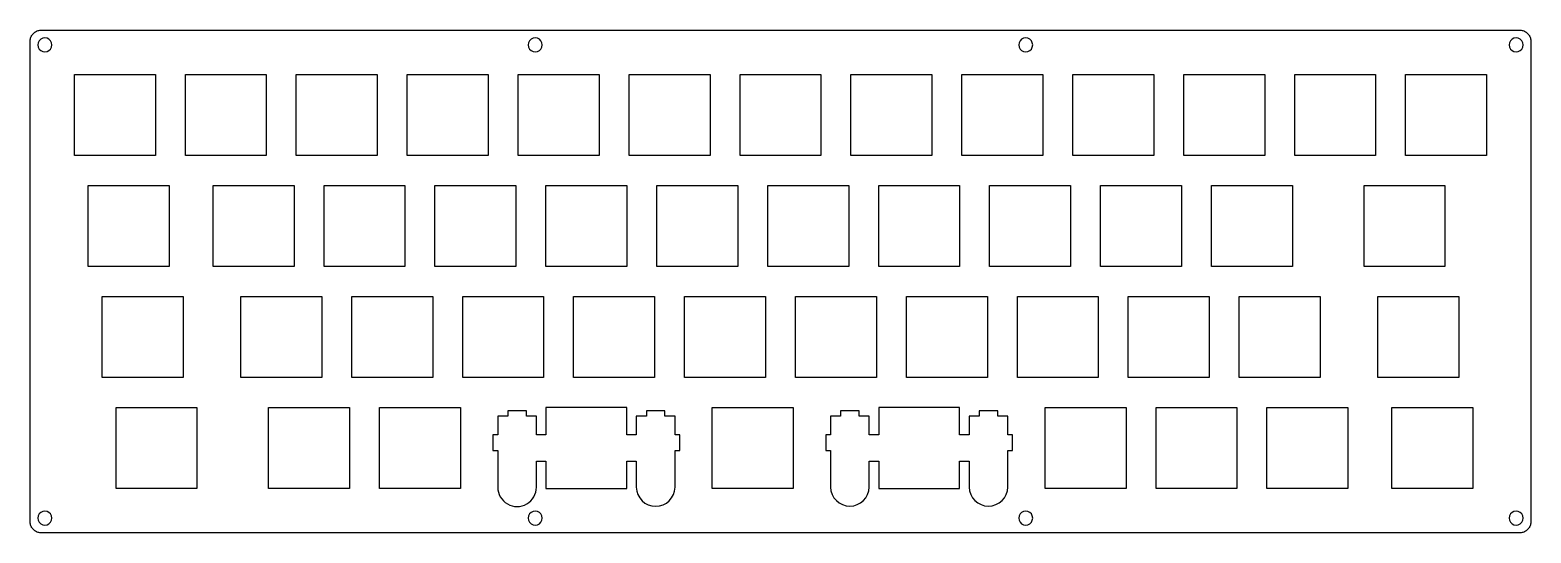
# Model space of a CAD drawing. Extents: x 0 to 258, y 0 to 87.
import ezdxf

# ---------------------------------------------------------------- set-up
doc = ezdxf.new("R2010")
doc.units = 0
doc.header["$MEASUREMENT"] = 0

msp = doc.modelspace()

# ---------------------------------------------------------------- linework, layer by layer
at = {"color": 0}
for p, q in [((0.119889, 85.0015), (0.150206, 85.1546)), ((0.150206, 85.1546), (0.192925, 85.3073)), ((0.192925, 85.3073), (0.248047, 85.4534)), ((0.248047, 85.4534), (0.312815, 85.5955)), ((0.312815, 85.5955), (0.389985, 85.7331)), ((0.389985, 85.7331), (0.4768, 85.8643)), ((0.4768, 85.8643), (0.574643, 85.9868)), ((0.574643, 85.9868), (0.680752, 86.1025)), ((0.680752, 86.1025), (0.796505, 86.2087)), ((0.796505, 86.2087), (0.919152, 86.3064)), ((0.919152, 86.3064), (1.05006, 86.3935)), ((1.05006, 86.3935), (1.18787, 86.4704)), ((1.18787, 86.4704), (1.32981, 86.5353)), ((1.32981, 86.5353), (1.47588, 86.5904)), ((1.47588, 86.5904), (1.62884, 86.6331)), ((1.62884, 86.6331), (1.7818, 86.6634)), ((1.94303, 85.1048), (1.67845, 84.8402)), ((1.7818, 86.6634), (1.9389, 86.6814)), ((1.9389, 86.6814), (2.096, 86.6881)), ((2.2779, 85.2745), (1.94303, 85.1048)), ((2.096, 86.6881), (255.851, 86.6881)), ((2.64721, 85.3338), (2.2779, 85.2745)), ((3.0179, 85.2745), (2.64721, 85.3338)), ((3.35139, 85.1048), (3.0179, 85.2745)), ((3.61597, 84.8402), (3.35139, 85.1048)), ((86.1603, 85.1048), (85.8957, 84.8402)), ((86.4941, 85.2745), (86.1603, 85.1048)), ((86.8645, 85.3324), (86.4941, 85.2745)), ((87.2338, 85.2745), (86.8645, 85.3324)), ((87.569, 85.1048), (87.2338, 85.2745)), ((87.8336, 84.8402), (87.569, 85.1048)), ((170.378, 85.1048), (170.112, 84.8402)), ((170.711, 85.2745), (170.378, 85.1048)), ((171.082, 85.3324), (170.711, 85.2745)), ((171.451, 85.2745), (171.082, 85.3324)), ((171.785, 85.1048), (171.451, 85.2745)), ((172.051, 84.8402), (171.785, 85.1048)), ((254.594, 85.1048), (254.328, 84.8402)), ((254.929, 85.2745), (254.594, 85.1048)), ((255.298, 85.3324), (254.929, 85.2745)), ((255.668, 85.2745), (255.298, 85.3324)), ((256.001, 85.1048), (255.668, 85.2745)), ((255.851, 86.6881), (256.007, 86.6814)), ((256.267, 84.8402), (256.001, 85.1048)), ((256.007, 86.6814), (256.162, 86.6634)), ((256.162, 86.6634), (256.316, 86.6331)), ((256.316, 86.6331), (256.469, 86.5904)), ((256.469, 86.5904), (256.617, 86.5353)), ((256.617, 86.5353), (256.759, 86.4704)), ((256.759, 86.4704), (256.895, 86.3935)), ((256.895, 86.3935), (257.026, 86.3064)), ((257.026, 86.3064), (257.149, 86.2087)), ((257.149, 86.2087), (257.266, 86.1025)), ((257.266, 86.1025), (257.372, 85.9868)), ((257.372, 85.9868), (257.47, 85.8643)), ((257.47, 85.8643), (257.557, 85.7331)), ((257.557, 85.7331), (257.634, 85.5955)), ((257.634, 85.5955), (257.699, 85.4534)), ((257.699, 85.4534), (257.754, 85.3073)), ((257.754, 85.3073), (257.795, 85.1546)), ((257.795, 85.1546), (257.827, 85.0015)), ((0.095085, 84.6875), (0.101975, 84.8445)), ((0.095085, 2.38125), (0.095085, 84.6875)), ((0.101975, 84.8445), (0.119889, 85.0015)), ((1.50895, 84.5054), (1.4497, 84.1361)), ((1.4497, 84.1361), (1.50895, 83.7653)), ((1.67845, 84.8402), (1.50895, 84.5054)), ((1.50895, 83.7653), (1.67845, 83.4319)), ((1.67845, 83.4319), (1.94303, 83.1674)), ((1.94303, 83.1674), (2.2779, 82.9966)), ((2.2779, 82.9966), (2.64721, 82.9388)), ((2.64721, 82.9388), (3.0179, 82.9966)), ((3.0179, 82.9966), (3.35139, 83.1674)), ((3.35139, 83.1674), (3.61597, 83.4319)), ((3.78686, 84.5054), (3.61597, 84.8402)), ((3.61597, 83.4319), (3.78686, 83.7653)), ((3.84471, 84.1361), (3.78686, 84.5054)), ((3.78686, 83.7653), (3.84471, 84.1361)), ((85.725, 84.5054), (85.6671, 84.1361)), ((85.6671, 84.1361), (85.725, 83.7653)), ((85.8957, 84.8402), (85.725, 84.5054)), ((85.725, 83.7653), (85.8957, 83.4319)), ((85.8957, 83.4319), (86.1603, 83.1674)), ((86.1603, 83.1674), (86.4941, 82.9966)), ((86.4941, 82.9966), (86.8645, 82.9374)), ((86.8645, 82.9374), (87.2338, 82.9966)), ((87.2338, 82.9966), (87.569, 83.1674)), ((87.569, 83.1674), (87.8336, 83.4319)), ((88.0029, 84.5054), (87.8336, 84.8402)), ((87.8336, 83.4319), (88.0029, 83.7653)), ((88.0622, 84.1361), (88.0029, 84.5054)), ((88.0029, 83.7653), (88.0622, 84.1361)), ((169.943, 84.5054), (169.885, 84.1361)), ((169.885, 84.1361), (169.943, 83.7653)), ((170.112, 84.8402), (169.943, 84.5054)), ((169.943, 83.7653), (170.112, 83.4319)), ((170.112, 83.4319), (170.378, 83.1674)), ((170.378, 83.1674), (170.711, 82.9966)), ((170.711, 82.9966), (171.082, 82.9374)), ((171.082, 82.9374), (171.451, 82.9966)), ((171.451, 82.9966), (171.785, 83.1674)), ((171.785, 83.1674), (172.051, 83.4319)), ((172.22, 84.5054), (172.051, 84.8402)), ((172.051, 83.4319), (172.22, 83.7653)), ((172.28, 84.1361), (172.22, 84.5054)), ((172.22, 83.7653), (172.28, 84.1361)), ((254.16, 84.5054), (254.101, 84.1361)), ((254.101, 84.1361), (254.16, 83.7653)), ((254.328, 84.8402), (254.16, 84.5054)), ((254.16, 83.7653), (254.328, 83.4319)), ((254.328, 83.4319), (254.594, 83.1674)), ((254.594, 83.1674), (254.929, 82.9966)), ((254.929, 82.9966), (255.298, 82.9374)), ((255.298, 82.9374), (255.668, 82.9966)), ((255.668, 82.9966), (256.001, 83.1674)), ((256.001, 83.1674), (256.267, 83.4319)), ((256.436, 84.5054), (256.267, 84.8402)), ((256.267, 83.4319), (256.436, 83.7653)), ((256.497, 84.1361), (256.436, 84.5054)), ((256.436, 83.7653), (256.497, 84.1361)), ((257.827, 85.0015), (257.845, 84.8445)), ((257.845, 84.8445), (257.852, 84.6875)), ((257.852, 84.6875), (257.852, 2.38263)), ((7.72527, 79.0582), (21.6201, 79.0582)), ((7.72527, 65.1633), (7.72527, 79.0582)), ((21.6201, 79.0582), (21.6201, 65.1633)), ((26.7753, 79.0582), (40.67, 79.0582)), ((26.7753, 65.1633), (26.7753, 79.0582)), ((40.67, 79.0582), (40.67, 65.1633)), ((45.8251, 79.0582), (59.72, 79.0582)), ((45.8251, 65.1633), (45.8251, 79.0582)), ((59.72, 79.0582), (59.72, 65.1633)), ((64.8741, 79.0582), (78.77, 79.0582)), ((64.8741, 65.1633), (64.8741, 79.0582)), ((78.77, 79.0582), (78.77, 65.1633)), ((83.9241, 79.0582), (97.82, 79.0582)), ((83.9241, 65.1633), (83.9241, 79.0582)), ((97.82, 79.0582), (97.82, 65.1633)), ((102.974, 79.0582), (116.87, 79.0582)), ((102.974, 65.1633), (102.974, 79.0582)), ((116.87, 79.0582), (116.87, 65.1633)), ((122.024, 79.0582), (135.92, 79.0582)), ((122.024, 65.1633), (122.024, 79.0582)), ((135.92, 79.0582), (135.92, 65.1633)), ((141.075, 79.0582), (154.97, 79.0582)), ((141.075, 65.1633), (141.075, 79.0582)), ((154.97, 79.0582), (154.97, 65.1633)), ((160.125, 79.0582), (174.02, 79.0582)), ((160.125, 65.1633), (160.125, 79.0582)), ((174.02, 79.0582), (174.02, 65.1633)), ((179.175, 79.0582), (193.07, 79.0582)), ((179.175, 65.1633), (179.175, 79.0582)), ((193.07, 79.0582), (193.07, 65.1633)), ((198.225, 79.0582), (212.12, 79.0582)), ((198.225, 65.1633), (198.225, 79.0582)), ((212.12, 79.0582), (212.12, 65.1633)), ((217.275, 79.0582), (231.17, 79.0582)), ((217.275, 65.1633), (217.275, 79.0582)), ((231.17, 79.0582), (231.17, 65.1633)), ((236.325, 79.0582), (250.22, 79.0582)), ((236.325, 65.1633), (236.325, 79.0582)), ((250.22, 79.0582), (250.22, 65.1633)), ((21.6201, 65.1633), (7.72527, 65.1633)), ((40.67, 65.1633), (26.7753, 65.1633)), ((59.72, 65.1633), (45.8251, 65.1633)), ((78.77, 65.1633), (64.8741, 65.1633)), ((97.82, 65.1633), (83.9241, 65.1633)), ((116.87, 65.1633), (102.974, 65.1633)), ((135.92, 65.1633), (122.024, 65.1633)), ((154.97, 65.1633), (141.075, 65.1633)), ((174.02, 65.1633), (160.125, 65.1633)), ((193.07, 65.1633), (179.175, 65.1633)), ((212.12, 65.1633), (198.225, 65.1633)), ((231.17, 65.1633), (217.275, 65.1633)), ((250.22, 65.1633), (236.325, 65.1633)), ((10.1065, 60.0082), (24.0013, 60.0082)), ((10.1065, 46.1133), (10.1065, 60.0082)), ((24.0013, 60.0082), (24.0013, 46.1133)), ((31.5378, 60.0082), (45.4325, 60.0082)), ((31.5378, 46.1133), (31.5378, 60.0082)), ((45.4325, 60.0082), (45.4325, 46.1133)), ((50.5876, 60.0082), (64.4825, 60.0082)), ((50.5876, 46.1133), (50.5876, 60.0082)), ((64.4825, 60.0082), (64.4825, 46.1133)), ((69.6376, 60.0082), (83.5325, 60.0082)), ((69.6376, 46.1133), (69.6376, 60.0082)), ((83.5325, 60.0082), (83.5325, 46.1133)), ((88.6876, 60.0082), (102.582, 60.0082)), ((88.6876, 46.1133), (88.6876, 60.0082)), ((102.582, 60.0082), (102.582, 46.1133)), ((107.738, 60.0082), (121.632, 60.0082)), ((107.738, 46.1133), (107.738, 60.0082)), ((121.632, 60.0082), (121.632, 46.1133)), ((126.788, 60.0082), (140.682, 60.0082)), ((126.788, 46.1133), (126.788, 60.0082)), ((140.682, 60.0082), (140.682, 46.1133)), ((145.838, 60.0082), (159.732, 60.0082)), ((145.838, 46.1133), (145.838, 60.0082)), ((159.732, 60.0082), (159.732, 46.1133)), ((164.888, 60.0082), (178.782, 60.0082)), ((164.888, 46.1133), (164.888, 60.0082)), ((178.782, 60.0082), (178.782, 46.1133)), ((183.938, 60.0082), (197.832, 60.0082)), ((183.938, 46.1133), (183.938, 60.0082)), ((197.832, 60.0082), (197.832, 46.1133)), ((202.988, 60.0082), (216.882, 60.0082)), ((202.988, 46.1133), (202.988, 60.0082)), ((216.882, 60.0082), (216.882, 46.1133)), ((229.181, 60.0082), (243.076, 60.0082)), ((229.181, 46.1133), (229.181, 60.0082)), ((243.076, 60.0082), (243.076, 46.1133)), ((24.0013, 46.1133), (10.1065, 46.1133)), ((45.4325, 46.1133), (31.5378, 46.1133)), ((64.4825, 46.1133), (50.5876, 46.1133)), ((83.5325, 46.1133), (69.6376, 46.1133)), ((102.582, 46.1133), (88.6876, 46.1133)), ((121.632, 46.1133), (107.738, 46.1133)), ((140.682, 46.1133), (126.788, 46.1133)), ((159.732, 46.1133), (145.838, 46.1133)), ((178.782, 46.1133), (164.888, 46.1133)), ((197.832, 46.1133), (183.938, 46.1133)), ((216.882, 46.1133), (202.988, 46.1133)), ((243.076, 46.1133), (229.181, 46.1133)), ((12.4878, 40.9582), (26.3826, 40.9582)), ((12.4878, 27.0633), (12.4878, 40.9582)), ((26.3826, 40.9582), (26.3826, 27.0633)), ((36.3001, 40.9582), (50.195, 40.9582)), ((36.3001, 27.0633), (36.3001, 40.9582)), ((50.195, 40.9582), (50.195, 27.0633)), ((55.3501, 40.9582), (69.245, 40.9582)), ((55.3501, 27.0633), (55.3501, 40.9582)), ((69.245, 40.9582), (69.245, 27.0633)), ((74.3991, 40.9582), (88.295, 40.9582)), ((74.3991, 27.0633), (74.3991, 40.9582)), ((88.295, 40.9582), (88.295, 27.0633)), ((93.4491, 40.9582), (107.345, 40.9582)), ((93.4491, 27.0633), (93.4491, 40.9582)), ((107.345, 40.9582), (107.345, 27.0633)), ((112.499, 40.9582), (126.395, 40.9582)), ((112.499, 27.0633), (112.499, 40.9582)), ((126.395, 40.9582), (126.395, 27.0633)), ((131.55, 40.9582), (145.445, 40.9582)), ((131.55, 27.0633), (131.55, 40.9582)), ((145.445, 40.9582), (145.445, 27.0633)), ((150.6, 40.9582), (164.495, 40.9582)), ((150.6, 27.0633), (150.6, 40.9582)), ((164.495, 40.9582), (164.495, 27.0633)), ((169.65, 40.9582), (183.545, 40.9582)), ((169.65, 27.0633), (169.65, 40.9582)), ((183.545, 40.9582), (183.545, 27.0633)), ((188.7, 40.9582), (202.595, 40.9582)), ((188.7, 27.0633), (188.7, 40.9582)), ((202.595, 40.9582), (202.595, 27.0633)), ((207.75, 40.9582), (221.645, 40.9582)), ((207.75, 27.0633), (207.75, 40.9582)), ((221.645, 40.9582), (221.645, 27.0633)), ((231.563, 40.9582), (245.457, 40.9582)), ((231.563, 27.0633), (231.563, 40.9582)), ((245.457, 40.9582), (245.457, 27.0633)), ((26.3826, 27.0633), (12.4878, 27.0633)), ((50.195, 27.0633), (36.3001, 27.0633)), ((69.245, 27.0633), (55.3501, 27.0633)), ((88.295, 27.0633), (74.3991, 27.0633)), ((107.345, 27.0633), (93.4491, 27.0633)), ((126.395, 27.0633), (112.499, 27.0633)), ((145.445, 27.0633), (131.55, 27.0633)), ((164.495, 27.0633), (150.6, 27.0633)), ((183.545, 27.0633), (169.65, 27.0633)), ((202.595, 27.0633), (188.7, 27.0633)), ((221.645, 27.0633), (207.75, 27.0633)), ((245.457, 27.0633), (231.563, 27.0633)), ((14.869, 21.9094), (28.7638, 21.9094)), ((14.869, 8.01328), (14.869, 21.9094)), ((28.7638, 21.9094), (28.7638, 8.01328)), ((41.0626, 21.9094), (54.9575, 21.9094)), ((41.0626, 8.01328), (41.0626, 21.9094)), ((54.9575, 21.9094), (54.9575, 8.01328)), ((60.1116, 21.9094), (74.0075, 21.9094)), ((60.1116, 8.01328), (60.1116, 21.9094)), ((74.0075, 21.9094), (74.0075, 8.01328)), ((85.3324, 21.3582), (82.138, 21.3582)), ((82.138, 21.3582), (82.138, 20.4391)), ((85.3324, 20.4391), (85.3324, 21.3582)), ((88.6876, 21.9094), (88.6876, 17.209)), ((102.582, 21.9094), (88.6876, 21.9094)), ((102.582, 17.209), (102.582, 21.9094)), ((109.133, 21.3582), (105.938, 21.3582)), ((105.938, 21.3582), (105.938, 20.4391)), ((109.133, 20.4391), (109.133, 21.3582)), ((117.263, 21.9094), (131.157, 21.9094)), ((117.263, 8.01328), (117.263, 21.9094)), ((131.157, 21.9094), (131.157, 8.01328)), ((142.482, 21.3582), (139.288, 21.3582)), ((139.288, 21.3582), (139.288, 20.4391)), ((142.482, 20.4391), (142.482, 21.3582)), ((145.838, 21.9094), (145.838, 17.209)), ((159.732, 21.9094), (145.838, 21.9094)), ((159.732, 17.209), (159.732, 21.9094)), ((166.283, 21.3582), (163.088, 21.3582)), ((163.088, 21.3582), (163.088, 20.4391)), ((166.283, 20.4391), (166.283, 21.3582)), ((174.413, 21.9094), (188.307, 21.9094)), ((174.413, 8.01328), (174.413, 21.9094)), ((188.307, 21.9094), (188.307, 8.01328)), ((193.463, 21.9094), (207.357, 21.9094)), ((193.463, 8.01328), (193.463, 21.9094)), ((207.357, 21.9094), (207.357, 8.01328)), ((212.513, 21.9094), (226.407, 21.9094)), ((212.513, 8.01328), (212.513, 21.9094)), ((226.407, 21.9094), (226.407, 8.01328)), ((233.944, 21.9094), (247.839, 21.9094)), ((233.944, 8.01328), (233.944, 21.9094)), ((247.839, 21.9094), (247.839, 8.01328)), ((82.138, 20.4391), (80.4125, 20.4391)), ((80.4125, 20.4391), (80.4125, 17.209)), ((87.0574, 20.4391), (85.3324, 20.4391)), ((87.0574, 17.209), (87.0574, 20.4391)), ((105.938, 20.4391), (104.213, 20.4391)), ((104.213, 20.4391), (104.213, 17.209)), ((110.858, 20.4391), (109.133, 20.4391)), ((110.858, 17.209), (110.858, 20.4391)), ((139.288, 20.4391), (137.563, 20.4391)), ((137.563, 20.4391), (137.563, 17.209)), ((144.207, 20.4391), (142.482, 20.4391)), ((144.207, 17.209), (144.207, 20.4391)), ((163.088, 20.4391), (161.363, 20.4391)), ((161.363, 20.4391), (161.363, 17.209)), ((168.008, 20.4391), (166.283, 20.4391)), ((168.008, 17.209), (168.008, 20.4391)), ((80.4125, 17.209), (79.5874, 17.209)), ((79.5874, 17.209), (79.5874, 14.5135)), ((88.6876, 17.209), (87.0574, 17.209)), ((104.213, 17.209), (102.582, 17.209)), ((111.683, 17.209), (110.858, 17.209)), ((111.683, 14.5135), (111.683, 17.209)), ((137.563, 17.209), (136.737, 17.209)), ((136.737, 17.209), (136.737, 14.5135)), ((145.838, 17.209), (144.207, 17.209)), ((161.363, 17.209), (159.732, 17.209)), ((168.833, 17.209), (168.008, 17.209)), ((168.833, 14.5135), (168.833, 17.209)), ((79.5874, 14.5135), (80.4125, 14.5135)), ((80.4125, 14.5135), (80.4125, 8.24343)), ((110.858, 8.24343), (110.858, 14.5135)), ((110.858, 14.5135), (111.683, 14.5135)), ((136.737, 14.5135), (137.563, 14.5135)), ((137.563, 14.5135), (137.563, 8.24343)), ((168.008, 8.24343), (168.008, 14.5135)), ((168.008, 14.5135), (168.833, 14.5135)), ((87.0574, 8.24343), (87.0574, 12.7124)), ((87.0574, 12.7124), (88.6876, 12.7124)), ((88.6876, 12.7124), (88.6876, 8.01328)), ((102.582, 8.01328), (102.582, 12.7124)), ((102.582, 12.7124), (104.213, 12.7124)), ((104.213, 12.7124), (104.213, 8.24343)), ((144.207, 8.24343), (144.207, 12.7124)), ((144.207, 12.7124), (145.838, 12.7124)), ((145.838, 12.7124), (145.838, 8.01328)), ((159.732, 8.01328), (159.732, 12.7124)), ((159.732, 12.7124), (161.363, 12.7124)), ((161.363, 12.7124), (161.363, 8.24343)), ((28.7638, 8.01328), (14.869, 8.01328)), ((54.9575, 8.01328), (41.0626, 8.01328)), ((74.0075, 8.01328), (60.1116, 8.01328)), ((88.6876, 8.01328), (102.582, 8.01328)), ((131.157, 8.01328), (117.263, 8.01328)), ((145.838, 8.01328), (159.732, 8.01328)), ((188.307, 8.01328), (174.413, 8.01328)), ((207.357, 8.01328), (193.463, 8.01328)), ((226.407, 8.01328), (212.513, 8.01328)), ((247.839, 8.01328), (233.944, 8.01328)), ((1.50895, 3.30454), (1.4497, 2.93522)), ((1.4497, 2.93522), (1.50895, 2.56453)), ((1.67845, 3.6394), (1.50895, 3.30454)), ((1.94303, 3.90398), (1.67845, 3.6394)), ((2.2779, 4.07349), (1.94303, 3.90398)), ((2.64721, 4.13272), (2.2779, 4.07349)), ((3.0179, 4.07349), (2.64721, 4.13272)), ((3.35139, 3.90398), (3.0179, 4.07349)), ((3.61597, 3.6394), (3.35139, 3.90398)), ((3.78686, 3.30454), (3.61597, 3.6394)), ((3.84471, 2.93522), (3.78686, 3.30454)), ((3.78686, 2.56453), (3.84471, 2.93522)), ((85.725, 3.30454), (85.6671, 2.93522)), ((85.6671, 2.93522), (85.725, 2.56453)), ((85.8957, 3.6394), (85.725, 3.30454)), ((86.1603, 3.90398), (85.8957, 3.6394)), ((86.4941, 4.07349), (86.1603, 3.90398)), ((86.8645, 4.13272), (86.4941, 4.07349)), ((87.2338, 4.07349), (86.8645, 4.13272)), ((87.569, 3.90398), (87.2338, 4.07349)), ((87.8336, 3.6394), (87.569, 3.90398)), ((88.0029, 3.30454), (87.8336, 3.6394)), ((88.0622, 2.93522), (88.0029, 3.30454)), ((88.0029, 2.56453), (88.0622, 2.93522)), ((169.943, 3.30454), (169.885, 2.93522)), ((169.885, 2.93522), (169.943, 2.56453)), ((170.112, 3.6394), (169.943, 3.30454)), ((170.378, 3.90398), (170.112, 3.6394)), ((170.711, 4.07349), (170.378, 3.90398)), ((171.082, 4.13272), (170.711, 4.07349)), ((171.451, 4.07349), (171.082, 4.13272)), ((171.785, 3.90398), (171.451, 4.07349)), ((172.051, 3.6394), (171.785, 3.90398)), ((172.22, 3.30454), (172.051, 3.6394)), ((172.28, 2.93522), (172.22, 3.30454)), ((172.22, 2.56453), (172.28, 2.93522)), ((254.16, 3.30454), (254.101, 2.93522)), ((254.101, 2.93522), (254.16, 2.56453)), ((254.328, 3.6394), (254.16, 3.30454)), ((254.594, 3.90398), (254.328, 3.6394)), ((254.929, 4.07349), (254.594, 3.90398)), ((255.298, 4.13272), (254.929, 4.07349)), ((255.668, 4.07349), (255.298, 4.13272)), ((256.001, 3.90398), (255.668, 4.07349)), ((256.267, 3.6394), (256.001, 3.90398)), ((256.436, 3.30454), (256.267, 3.6394)), ((256.497, 2.93522), (256.436, 3.30454)), ((256.436, 2.56453), (256.497, 2.93522)), ((0.101975, 2.22553), (0.095085, 2.38125)), ((0.119889, 2.06981), (0.101975, 2.22553)), ((0.150206, 1.91547), (0.119889, 2.06981)), ((0.192925, 1.76389), (0.150206, 1.91547)), ((0.248047, 1.61644), (0.192925, 1.76389)), ((0.312815, 1.4745), (0.248047, 1.61644)), ((0.389985, 1.33808), (0.312815, 1.4745)), ((0.4768, 1.20716), (0.389985, 1.33808)), ((0.574643, 1.08452), (0.4768, 1.20716)), ((0.680752, 0.967384), (0.574643, 1.08452)), ((0.796505, 0.861275), (0.680752, 0.967384)), ((0.919152, 0.763432), (0.796505, 0.861275)), ((1.05006, 0.676617), (0.919152, 0.763432)), ((1.18787, 0.599447), (1.05006, 0.676617)), ((1.32981, 0.534681), (1.18787, 0.599447)), ((1.47588, 0.479559), (1.32981, 0.534681)), ((1.62884, 0.438217), (1.47588, 0.479559)), ((1.50895, 2.56453), (1.67845, 2.23104)), ((1.7818, 0.40652), (1.62884, 0.438217)), ((1.67845, 2.23104), (1.94303, 1.96646)), ((1.9389, 0.388606), (1.7818, 0.40652)), ((2.096, 0.383096), (1.9389, 0.388606)), ((1.94303, 1.96646), (2.2779, 1.79558)), ((255.851, 0.383096), (2.096, 0.383096)), ((2.2779, 1.79558), (2.64721, 1.73771)), ((2.64721, 1.73771), (3.0179, 1.79558)), ((3.0179, 1.79558), (3.35139, 1.96646)), ((3.35139, 1.96646), (3.61597, 2.23104)), ((3.61597, 2.23104), (3.78686, 2.56453)), ((85.725, 2.56453), (85.8957, 2.23104)), ((85.8957, 2.23104), (86.1603, 1.96646)), ((86.1603, 1.96646), (86.4941, 1.79558)), ((86.4941, 1.79558), (86.8645, 1.73771)), ((86.8645, 1.73771), (87.2338, 1.79558)), ((87.2338, 1.79558), (87.569, 1.96646)), ((87.569, 1.96646), (87.8336, 2.23104)), ((87.8336, 2.23104), (88.0029, 2.56453)), ((169.943, 2.56453), (170.112, 2.23104)), ((170.112, 2.23104), (170.378, 1.96646)), ((170.378, 1.96646), (170.711, 1.79558)), ((170.711, 1.79558), (171.082, 1.73771)), ((171.082, 1.73771), (171.451, 1.79558)), ((171.451, 1.79558), (171.785, 1.96646)), ((171.785, 1.96646), (172.051, 2.23104)), ((172.051, 2.23104), (172.22, 2.56453)), ((254.16, 2.56453), (254.328, 2.23104)), ((254.328, 2.23104), (254.594, 1.96646)), ((254.594, 1.96646), (254.929, 1.79558)), ((254.929, 1.79558), (255.298, 1.73771)), ((255.298, 1.73771), (255.668, 1.79558)), ((255.668, 1.79558), (256.001, 1.96646)), ((256.007, 0.388606), (255.851, 0.383096)), ((256.001, 1.96646), (256.267, 2.23104)), ((256.162, 0.40652), (256.007, 0.388606)), ((256.316, 0.438217), (256.162, 0.40652)), ((256.267, 2.23104), (256.436, 2.56453)), ((256.469, 0.479559), (256.316, 0.438217)), ((256.617, 0.534681), (256.469, 0.479559)), ((256.759, 0.599447), (256.617, 0.534681)), ((256.895, 0.676617), (256.759, 0.599447)), ((257.026, 0.763432), (256.895, 0.676617)), ((257.149, 0.861275), (257.026, 0.763432)), ((257.266, 0.967384), (257.149, 0.861275)), ((257.372, 1.08452), (257.266, 0.967384)), ((257.47, 1.20716), (257.372, 1.08452)), ((257.557, 1.33808), (257.47, 1.20716)), ((257.634, 1.4745), (257.557, 1.33808)), ((257.699, 1.61644), (257.634, 1.4745)), ((257.754, 1.76389), (257.699, 1.61644)), ((257.795, 1.91547), (257.754, 1.76389)), ((257.827, 2.06981), (257.795, 1.91547)), ((257.845, 2.22553), (257.827, 2.06981)), ((257.852, 2.38263), (257.845, 2.22553))]:
    msp.add_line(p, q, dxfattribs=at)
for centre, radius, start, end in [((83.73495, 8.240144), 3.322452, 179.94333324, 0.05666676), ((107.5355, 8.279257), 3.322693, 180.61781301, 359.38218699), ((140.885, 8.320913), 3.322903, 181.33613466, 358.66386534), ((164.6855, 8.308216), 3.323132, 181.11707904, 358.88292096)]:
    msp.add_arc(centre, radius, start, end)

doc.saveas('drawing.dxf')
